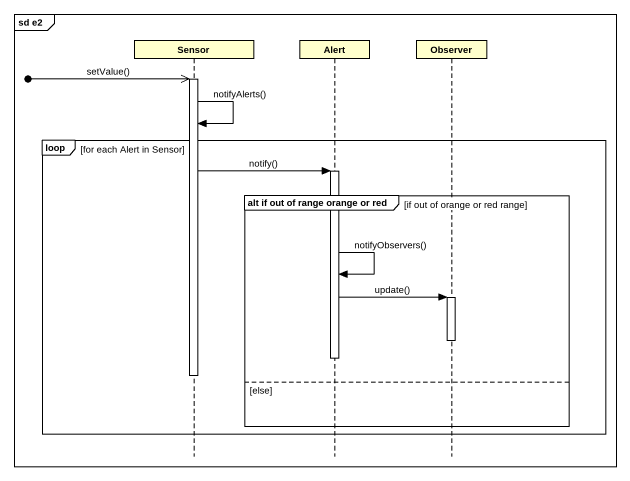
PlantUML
@startuml
mainframe sd e2
hide footbox
participant Sensor
participant Alert
participant Observer

[o->> Sensor : setValue()
activate Sensor
Sensor -> Sensor : notifyAlerts()
loop for each Alert in Sensor
  Sensor -> Alert : notify()
  activate Alert
  group alt if out of range orange or red [if out of orange or red range]
    Alert -> Alert : notifyObservers()
    Alert -> Observer : update()
    activate Observer
    deactivate Observer
    deactivate Alert
    deactivate Sensor
  else else
  end
end
@enduml
